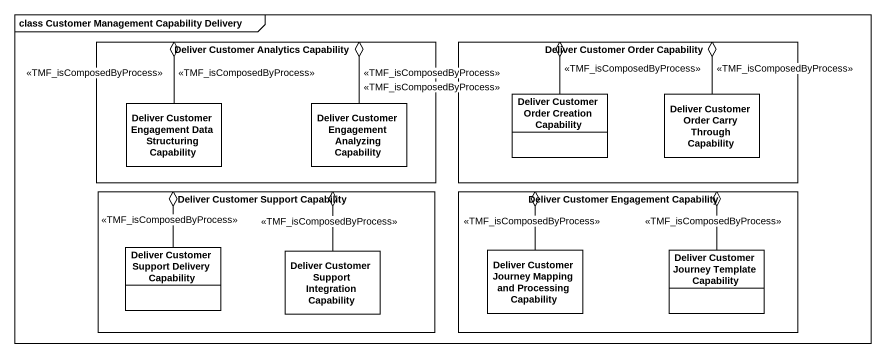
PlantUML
@startuml
mainframe class Customer Management Capability Delivery
hide circle
hide empty members
rectangle "Deliver Customer Analytics Capability" as Deliver_Customer_Analytics {
  class "Deliver Customer Engagement Data Structuring Capability" as Deliver_Customer_Engagement #FFFFFF
  class "Deliver Customer Engagement Analyzing Capability" as Deliver_Customer_Engagement_2 #FFFFFF
}
rectangle "Deliver Customer Order Capability" as Deliver_Customer_Order {
  class "Deliver Customer Order Creation Capability" as Deliver_Customer_Order_2 #FFFFFF
  class "Deliver Customer Order Carry Through Capability" as Deliver_Customer_Order_3 #FFFFFF
}
rectangle "Deliver Customer Support Capability" as Deliver_Customer_Support {
  class "Deliver Customer Support Delivery Capability" as Deliver_Customer_Support_2 #FFFFFF
  class "Deliver Customer Support Integration Capability" as Deliver_Customer_Support_3 #FFFFFF
}
rectangle "Deliver Customer Engagement Capability" as Deliver_Customer_Engagement_3 {
  class "Deliver Customer Journey Mapping and Processing Capability" as Deliver_Customer_Journey #FFFFFF
  class "Deliver Customer Journey Template Capability" as Deliver_Customer_Journey_2 #FFFFFF
}
Deliver_Customer_Engagement -right-o Deliver_Customer_Analytics : <<TMF_isComposedByProcess>>
Deliver_Customer_Engagement -right-o Deliver_Customer_Analytics : <<TMF_isComposedByProcess>>
Deliver_Customer_Engagement_2 -left-o Deliver_Customer_Analytics : <<TMF_isComposedByProcess>>
Deliver_Customer_Engagement_2 -left-o Deliver_Customer_Analytics : <<TMF_isComposedByProcess>>
Deliver_Customer_Order_2 -right-o Deliver_Customer_Order : <<TMF_isComposedByProcess>>
Deliver_Customer_Order_3 -left-o Deliver_Customer_Order : <<TMF_isComposedByProcess>>
Deliver_Customer_Support_2 -right-o Deliver_Customer_Support : <<TMF_isComposedByProcess>>
Deliver_Customer_Support_3 -left-o Deliver_Customer_Support : <<TMF_isComposedByProcess>>
Deliver_Customer_Journey -right-o Deliver_Customer_Engagement_3 : <<TMF_isComposedByProcess>>
Deliver_Customer_Journey_2 -left-o Deliver_Customer_Engagement_3 : <<TMF_isComposedByProcess>>
@enduml
